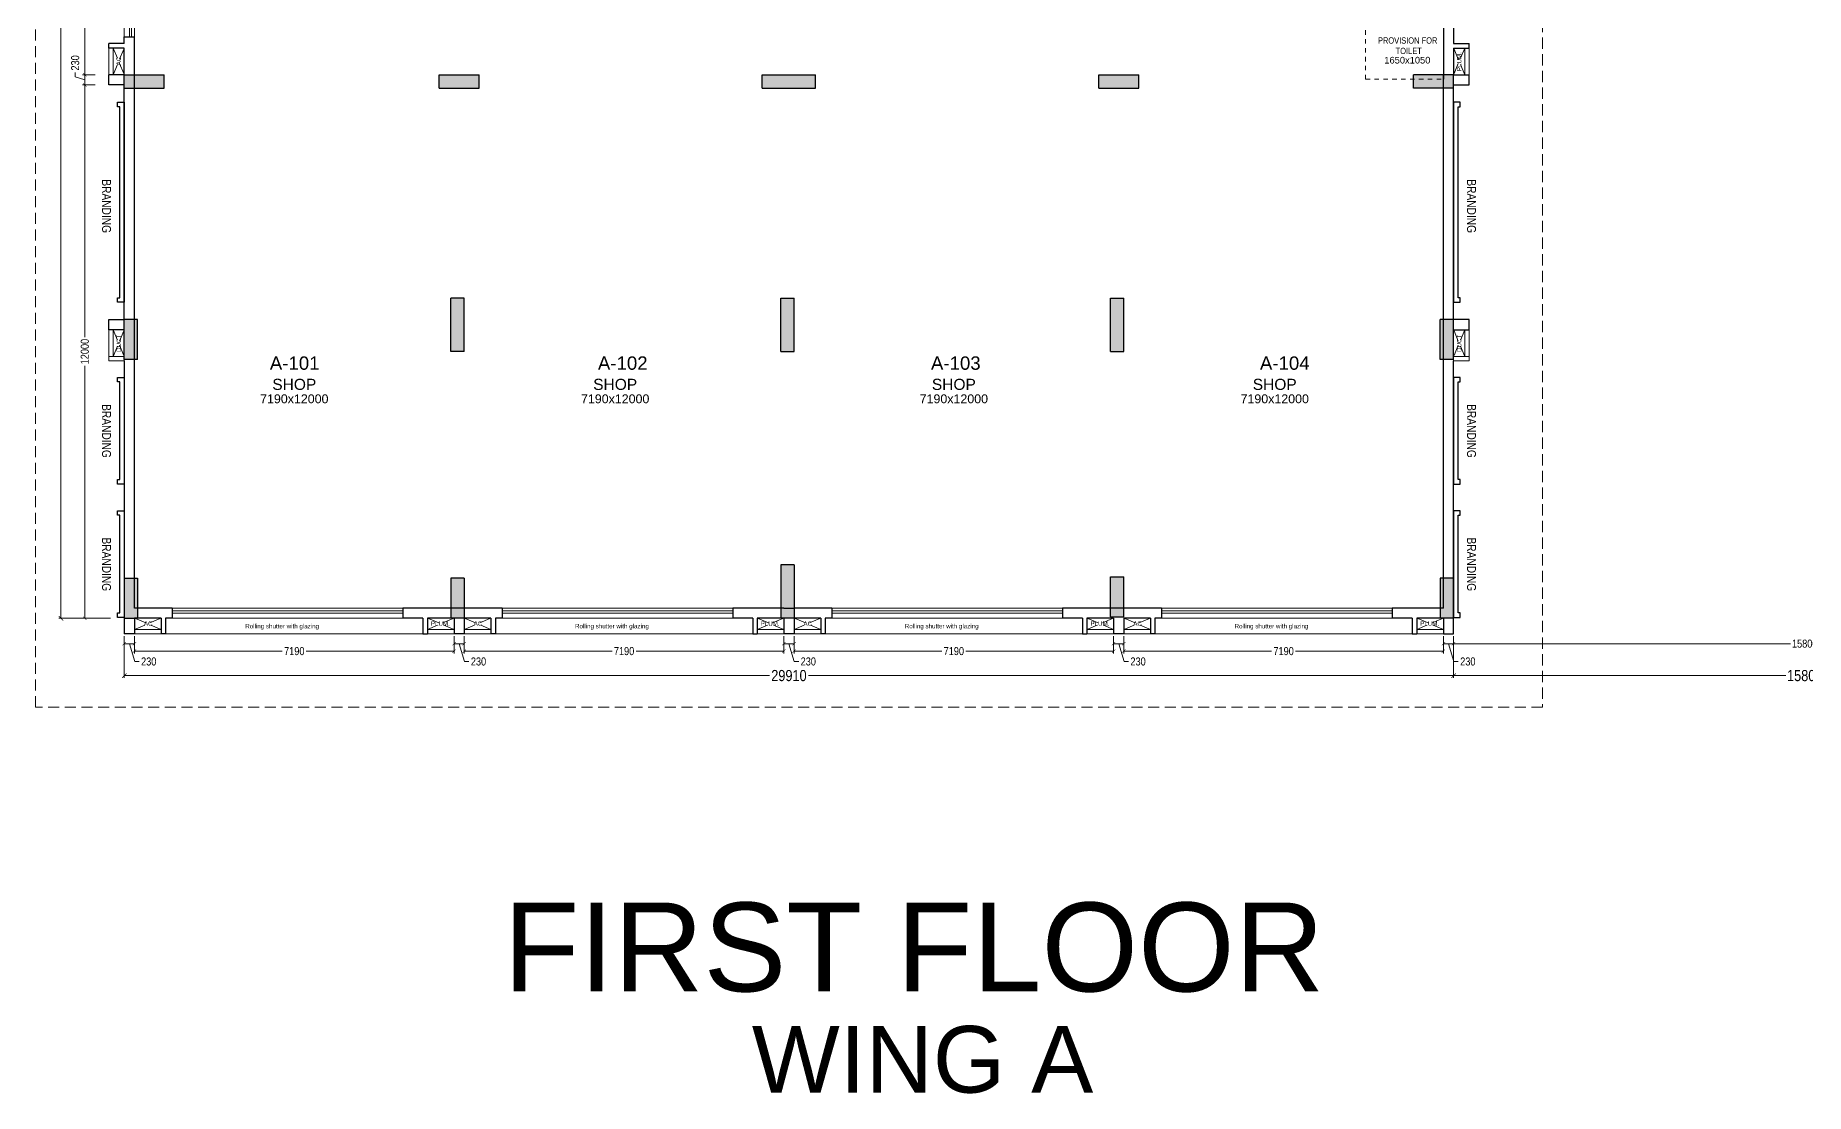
# Model space of a CAD drawing. Header units: metres. Extents: x 9819 to 10514, y 4405 to 4599.
# Drawn here: x 10070.45 to 10110.28, y 4507.94 to 4531.75 of the extents above; entities that cross this region are included whole.
import ezdxf
from ezdxf.enums import TextEntityAlignment as Align

# ---------------------------------------------------------------- set-up
doc = ezdxf.new("R2010")
doc.units = ezdxf.units.M
doc.header["$MEASUREMENT"] = 0
doc.header["$PDMODE"] = 35
doc.header["$PDSIZE"] = 0.3
doc.linetypes.add('DASHED2', pattern=[0.375, 0.25, -0.125])
doc.linetypes.add('HIDDEN', pattern=[0.375, 0.25, -0.125])
for name, color, linetype in [('A_COL. NO', 4, 'Continuous'), ('A_SIGNAGE', 171, 'Continuous'), ('STRU. COL.', 1, 'Continuous')]:
    doc.layers.add(name, color=color, linetype=linetype)
for name, color, linetype, lineweight in [('A_COMMENTS', 3, 'Continuous', 0), ('A_DOOR-WIN', 23, 'Continuous', 9), ('A_DOTTED', 8, 'HIDDEN', 0), ('A_EXT DIM', 7, 'Continuous', 5), ('A_LEDGE', 252, 'Continuous', 15), ('A_MISC', 8, 'Continuous', 20), ('A_SHOP NO.', 113, 'Continuous', 5), ('A_SILL 0.09', 9, 'Continuous', 9), ('A_STAIRS', 21, 'Continuous', 9), ('A_TEXT', 7, 'Continuous', 5), ('A_WALL', 7, 'Continuous', 30), ('A_Wall Hatch', 8, 'Continuous', 5), ('Doorline', 251, 'DASHED2', 13)]:
    doc.layers.add(name, color=color, linetype=linetype, lineweight=lineweight)
doc.layers.get('A_COL. NO').off()
doc.styles.add('A', font='ARIALN.TTF')
doc.styles.get("Standard").update_dxf_attribs({"font": 'arial.ttf'})
doc.dimstyles.new('DIM IN MM', dxfattribs={"dimtxt": 0.18, "dimasz": 0.075, "dimexe": 0.05, "dimexo": 0.05, "dimgap": 0.05, "dimtad": 0, "dimdec": 0, "dimlfac": 1000, "dimzin": 3, "dimdsep": 46, "dimtxsty": 'A', "dimblk1": 'ARCHTICK', "dimblk2": 'ARCHTICK', "dimsah": 1, "dimcen": 0, "dimclrd": 256, "dimclre": 256, "dimclrt": 256, "dimadec": 0, "dimazin": 0, "dimtfac": 1, "dimtdec": 0, "dimtofl": 0, "dimtmove": 1, "dimatfit": 3, "dimfxl": 1, "dimtolj": 1, "dimtzin": 0, "dimlwd": -1, "dimlwe": -1, "dimarcsym": 0})
doc.dimstyles.new('DIM IN MM LARGE', dxfattribs={"dimtxt": 0.25, "dimasz": 0.1, "dimexe": 0.05, "dimexo": 0.05, "dimgap": 0.05, "dimtad": 0, "dimdec": 0, "dimlfac": 1000, "dimzin": 3, "dimdsep": 46, "dimtxsty": 'A', "dimblk1": 'ARCHTICK', "dimblk2": 'ARCHTICK', "dimsah": 1, "dimcen": 0, "dimclrd": 256, "dimclre": 256, "dimclrt": 256, "dimadec": 0, "dimazin": 0, "dimtfac": 1, "dimtdec": 0, "dimtofl": 0, "dimtmove": 2, "dimatfit": 3, "dimfxl": 1, "dimtolj": 1, "dimtzin": 0, "dimlwd": -1, "dimlwe": -1, "dimarcsym": 0})

# ---------------------------------------------------------------- blocks, each defined once
blk = doc.blocks.new('D 750')
at = {"layer": 'A_DOOR-WIN'}
for points in [[(-0.372, 0.665), (-0.035, 0.075), (-0.063, 0.059), (-0.4, 0.649)], [(-0.75, 0.075), (-0.75, 0), (-0.7, 0), (-0.7, 0.043), (-0.715, 0.043), (-0.715, 0.075)], [(0, 0.075), (0, 0), (-0.05, 0), (-0.05, 0.043), (-0.035, 0.043), (-0.035, 0.075)]]:
    blk.add_lwpolyline(points, close=True, dxfattribs=at)
at = {"layer": 'Doorline', "ltscale": 0.5}
blk.add_arc((-0.035, 0.075), 0.68, 90, 180, dxfattribs=at)
blk = doc.blocks.new('Typical shops 1st')
at = {"layer": 'A_DOOR-WIN'}
for p, q in [((30.095, -1.08), (30.095, -5.08)), ((30.145, -1.08), (30.145, -5.08)), ((0.465, -5.38), (0.465, -1.38)), ((0.515, -5.38), (0.515, -1.38))]:
    blk.add_line(p, q, dxfattribs=at)
at = {"layer": 'A_DOTTED'}
for p, q in [((0.1, -0.83), (0.35, -0.23)), ((0.1, -0.23), (0.35, -0.83)), ((30.51, -0.23), (30.26, -0.83)), ((30.51, -0.83), (30.26, -0.23)), ((0.1, -6.23), (0.35, -5.63)), ((0.1, -5.63), (0.35, -6.23)), ((30.51, -5.63), (30.26, -6.23)), ((30.51, -6.23), (30.26, -5.63))]:
    blk.add_line(p, q, dxfattribs=at)
at = {"layer": 'A_LEDGE'}
for p, q in [((0, -0.83), (0, -0.23)), ((0.1, -0.83), (0.1, -0.23)), ((30.51, -0.83), (30.51, -0.23)), ((30.61, -0.83), (30.61, -0.23)), ((0, -5.63), (0, -6.23)), ((0.1, -5.63), (0.1, -6.23)), ((30.51, -5.63), (30.51, -6.23)), ((30.61, -5.63), (30.61, -6.23))]:
    blk.add_line(p, q, dxfattribs=at)
at = {"layer": 'A_MISC', "linetype": 'DASHED2', "ltscale": 0.23}
for p, q in [((2.33, -0.13), (0.58, -0.13)), ((2.33, -0.13), (2.33, -1.38)), ((1.48, -1.38), (0.58, -1.38)), ((28.28, -6.33), (28.28, -5.08)), ((29.13, -5.08), (30.03, -5.08)), ((28.28, -6.33), (30.03, -6.33))]:
    blk.add_line(p, q, dxfattribs=at)
at = {"layer": 'A_MISC'}
for p, q in [((1.48, -1.28), (1.48, -1.38)), ((2.33, -1.38), (2.23, -1.38)), ((28.28, -5.08), (28.38, -5.08))]:
    blk.add_line(p, q, dxfattribs=at)
at = {"layer": 'A_SILL 0.09'}
for p, q in [((30.03, -5.08), (30.03, -1.08)), ((30.26, -1.08), (30.26, -5.08)), ((0.35, -5.38), (0.35, -1.38)), ((0.58, -1.38), (0.58, -5.38))]:
    blk.add_line(p, q, dxfattribs=at)
at = {"layer": 'A_WALL'}
for p, q in [((0, -0.23), (0, 0)), ((30.61, 0), (30.61, -0.23)), ((0.35, -0.23), (0, -0.23)), ((0.35, -0.83), (0.35, -0.23)), ((0.58, -1.38), (0.58, -0.13)), ((30.03, -0.23), (30.03, -1.08)), ((30.26, -0.23), (30.61, -0.23)), ((30.26, -0.23), (30.26, -0.83)), ((0.35, -0.83), (0, -0.83)), ((0, -0.83), (0, -0.93)), ((0.35, -0.93), (0, -0.93)), ((0.35, -1.38), (0.35, -0.93)), ((30.26, -1.08), (30.03, -1.08)), ((30.26, -0.83), (30.61, -0.83)), ((30.26, -0.93), (30.61, -0.93)), ((30.26, -0.93), (30.26, -1.08)), ((30.61, -0.83), (30.61, -0.93)), ((0.58, -1.38), (0.35, -1.38)), ((30.03, -5.08), (30.03, -6.33)), ((30.03, -5.08), (30.26, -5.08)), ((30.26, -5.08), (30.26, -5.53)), ((0.35, -5.53), (0, -5.53)), ((0, -5.63), (0, -5.53)), ((0.35, -5.53), (0.35, -5.38)), ((0.35, -5.38), (0.58, -5.38)), ((0.58, -6.23), (0.58, -5.38)), ((30.26, -5.53), (30.61, -5.53)), ((30.61, -5.63), (30.61, -5.53)), ((0.35, -5.63), (0, -5.63)), ((0.35, -6.23), (0.35, -5.63)), ((30.26, -5.63), (30.26, -6.23)), ((30.26, -5.63), (30.61, -5.63)), ((0.35, -6.23), (0, -6.23)), ((30.26, -6.23), (30.61, -6.23))]:
    blk.add_line(p, q, dxfattribs=at)
at = {"layer": 'A_MISC', "xscale": -1, "rotation": 180}
blk.add_blockref('D 750', (2.23, -1.293), dxfattribs=at)
at = {"layer": 'A_MISC', "xscale": -1}
blk.add_blockref('D 750', (28.38, -5.167), dxfattribs=at)
at = {"char_height": 0.1411, "width": 1.97366, "attachment_point": 1, "style": 'A'}
for insert in [(0.356, -0.466), (28.239, -5.39)]:
    blk.add_mtext('\\pxqc;PROVISION FOR\\P TOILET ', dxfattribs=dict(at, insert=insert))
at = {"layer": 'A_TEXT'}
for s, p in [('PLUM.', (0.274, -0.523)), ('AC', (30.436, -0.531)), ('Rolling shutter with glazing', (30.399, -3.053)), ('Rolling shutter with glazing', (0.282, -3.321)), ('AC', (0.274, -5.923)), ('PLUM.', (30.434, -5.936))]:
    blk.add_text(s, height=0.1, rotation=90, dxfattribs=at).set_placement(p, align=Align.CENTER)
for s, height, p in [('1650x1050', 0.15, (1.337, -1.055)), ('SHOP', 0.25, (8.463, -3.107)), ('SHOP', 0.25, (23.185, -3.106)), ('14840x6000', 0.2, (8.463, -3.407)), ('14840x6000', 0.2, (23.168, -3.406)), ('1650x1050', 0.15, (29.219, -5.979))]:
    blk.add_text(s, height=height, dxfattribs=at).set_placement(p, align=Align.CENTER)
blk = doc.blocks.new('_ARCHTICK')
at = {"color": 0, "linetype": 'ByBlock', "const_width": 0.15}
blk.add_lwpolyline([(-0.5, -0.5), (0.5, 0.5)], dxfattribs=at)
blk = doc.blocks.new('*D607')
at = {"layer": 'A_EXT DIM', "transparency": 16777216}
for p, q in [((10071.797, 4536.864), (10071.516, 4536.864)), ((10071.566, 4536.864), (10071.566, 4534.135)), ((10071.566, 4530.864), (10071.566, 4533.594)), ((10071.797, 4530.864), (10071.516, 4530.864))]:
    blk.add_line(p, q, dxfattribs=at)
at = {"layer": 'Defpoints', "color": 0, "transparency": 16777216}
for p in [(10071.847, 4536.864), (10071.566, 4530.864), (10071.847, 4530.864)]:
    blk.add_point(p, dxfattribs=at)
at = {"layer": 'A_EXT DIM', "transparency": 16777216, "xscale": 0.075, "yscale": 0.075, "zscale": 0.075}
for p, rotation in [((10071.566, 4536.864), 90), ((10071.566, 4530.864), 270)]:
    blk.add_blockref('_ARCHTICK', p, dxfattribs=dict(at, rotation=rotation))
at = {"layer": 'A_EXT DIM', "transparency": 16777216, "insert": (10071.566, 4533.864), "char_height": 0.18, "attachment_point": 5, "rotation": 90, "style": 'A'}
blk.add_mtext('\\A1;6000', dxfattribs=at)
blk = doc.blocks.new('*D608')
at = {"layer": 'A_EXT DIM', "transparency": 16777216}
for p, q in [((10071.35, 4530.815), (10071.35, 4530.915)), ((10071.566, 4530.749), (10071.35, 4530.815)), ((10071.797, 4530.864), (10071.516, 4530.864)), ((10071.797, 4530.634), (10071.516, 4530.634)), ((10071.566, 4530.864), (10071.566, 4530.634))]:
    blk.add_line(p, q, dxfattribs=at)
at = {"layer": 'Defpoints', "color": 0, "transparency": 16777216}
for p in [(10071.566, 4530.634), (10071.847, 4530.864), (10071.847, 4530.634)]:
    blk.add_point(p, dxfattribs=at)
at = {"layer": 'A_EXT DIM', "transparency": 16777216, "xscale": 0.075, "yscale": 0.075, "zscale": 0.075}
for p, rotation in [((10071.566, 4530.864), 90), ((10071.566, 4530.634), 270)]:
    blk.add_blockref('_ARCHTICK', p, dxfattribs=dict(at, rotation=rotation))
at = {"layer": 'A_EXT DIM', "transparency": 16777216, "insert": (10071.35, 4531.129), "char_height": 0.18, "attachment_point": 5, "rotation": 90, "style": 'A'}
blk.add_mtext('\\A1;230', dxfattribs=at)
blk = doc.blocks.new('*D609')
at = {"layer": 'A_EXT DIM', "transparency": 16777216}
for p, q in [((10071.797, 4530.634), (10071.516, 4530.634)), ((10071.566, 4530.634), (10071.566, 4524.955)), ((10071.566, 4518.634), (10071.566, 4524.314)), ((10072.147, 4518.634), (10071.516, 4518.634))]:
    blk.add_line(p, q, dxfattribs=at)
at = {"layer": 'Defpoints', "color": 0, "transparency": 16777216}
for p in [(10071.847, 4530.634), (10071.566, 4518.634), (10072.197, 4518.634)]:
    blk.add_point(p, dxfattribs=at)
at = {"layer": 'A_EXT DIM', "transparency": 16777216, "xscale": 0.075, "yscale": 0.075, "zscale": 0.075}
for p, rotation in [((10071.566, 4530.634), 90), ((10071.566, 4518.634), 270)]:
    blk.add_blockref('_ARCHTICK', p, dxfattribs=dict(at, rotation=rotation))
at = {"layer": 'A_EXT DIM', "transparency": 16777216, "insert": (10071.566, 4524.634), "char_height": 0.18, "attachment_point": 5, "rotation": 90, "style": 'A'}
blk.add_mtext('\\A1;12000', dxfattribs=at)
blk = doc.blocks.new('*D610')
at = {"layer": 'A_EXT DIM', "transparency": 16777216}
for p, q in [((10072.454, 4518.234), (10072.454, 4518.012)), ((10072.684, 4518.234), (10072.684, 4518.012)), ((10072.454, 4518.062), (10072.684, 4518.062)), ((10072.569, 4518.062), (10072.69, 4517.661)), ((10072.69, 4517.661), (10072.79, 4517.661))]:
    blk.add_line(p, q, dxfattribs=at)
at = {"layer": 'Defpoints', "color": 0, "transparency": 16777216}
for p in [(10072.454, 4518.284), (10072.684, 4518.284), (10072.684, 4518.062)]:
    blk.add_point(p, dxfattribs=at)
at = {"layer": 'A_EXT DIM', "transparency": 16777216, "xscale": 0.075, "yscale": 0.075, "zscale": 0.075, "rotation": 180}
blk.add_blockref('_ARCHTICK', (10072.454, 4518.062), dxfattribs=at)
at = {"layer": 'A_EXT DIM', "transparency": 16777216, "xscale": 0.075, "yscale": 0.075, "zscale": 0.075}
blk.add_blockref('_ARCHTICK', (10072.684, 4518.062), dxfattribs=at)
at = {"layer": 'A_EXT DIM', "transparency": 16777216, "insert": (10073.004, 4517.661), "char_height": 0.18, "attachment_point": 5, "style": 'A'}
blk.add_mtext('\\A1;230', dxfattribs=at)
blk = doc.blocks.new('*D611')
at = {"layer": 'A_EXT DIM', "transparency": 16777216}
for p, q in [((10072.684, 4518.067), (10072.684, 4517.844)), ((10072.684, 4517.894), (10076.01, 4517.894)), ((10079.874, 4517.894), (10076.549, 4517.894)), ((10079.874, 4518.067), (10079.874, 4517.844))]:
    blk.add_line(p, q, dxfattribs=at)
at = {"layer": 'Defpoints', "color": 0, "lineweight": 0, "transparency": 16777216}
for p in [(10072.684, 4518.117), (10079.874, 4518.117), (10079.874, 4517.894)]:
    blk.add_point(p, dxfattribs=at)
at = {"layer": 'A_EXT DIM', "transparency": 16777216, "xscale": 0.075, "yscale": 0.075, "zscale": 0.075, "rotation": 180}
blk.add_blockref('_ARCHTICK', (10072.684, 4517.894), dxfattribs=at)
at = {"layer": 'A_EXT DIM', "transparency": 16777216, "xscale": 0.075, "yscale": 0.075, "zscale": 0.075}
blk.add_blockref('_ARCHTICK', (10079.874, 4517.894), dxfattribs=at)
at = {"layer": 'A_EXT DIM', "transparency": 16777216, "insert": (10076.279, 4517.894), "char_height": 0.18, "attachment_point": 5, "style": 'A'}
blk.add_mtext('\\A1;7190', dxfattribs=at)
blk = doc.blocks.new('*D612')
at = {"layer": 'A_EXT DIM', "transparency": 16777216}
for p, q in [((10079.874, 4518.234), (10079.874, 4518.012)), ((10080.104, 4518.234), (10080.104, 4518.012)), ((10079.874, 4518.062), (10080.104, 4518.062)), ((10079.989, 4518.062), (10080.11, 4517.661)), ((10080.11, 4517.661), (10080.21, 4517.661))]:
    blk.add_line(p, q, dxfattribs=at)
at = {"layer": 'Defpoints', "color": 0, "transparency": 16777216}
for p in [(10079.874, 4518.284), (10080.104, 4518.284), (10080.104, 4518.062)]:
    blk.add_point(p, dxfattribs=at)
at = {"layer": 'A_EXT DIM', "transparency": 16777216, "xscale": 0.075, "yscale": 0.075, "zscale": 0.075, "rotation": 180}
blk.add_blockref('_ARCHTICK', (10079.874, 4518.062), dxfattribs=at)
at = {"layer": 'A_EXT DIM', "transparency": 16777216, "xscale": 0.075, "yscale": 0.075, "zscale": 0.075}
blk.add_blockref('_ARCHTICK', (10080.104, 4518.062), dxfattribs=at)
at = {"layer": 'A_EXT DIM', "transparency": 16777216, "insert": (10080.424, 4517.661), "char_height": 0.18, "attachment_point": 5, "style": 'A'}
blk.add_mtext('\\A1;230', dxfattribs=at)
blk = doc.blocks.new('*D613')
at = {"layer": 'A_EXT DIM', "transparency": 16777216}
for p, q in [((10080.104, 4518.067), (10080.104, 4517.844)), ((10080.104, 4517.894), (10083.43, 4517.894)), ((10087.294, 4517.894), (10083.969, 4517.894)), ((10087.294, 4518.067), (10087.294, 4517.844))]:
    blk.add_line(p, q, dxfattribs=at)
at = {"layer": 'Defpoints', "color": 0, "lineweight": 0, "transparency": 16777216}
for p in [(10080.104, 4518.117), (10087.294, 4518.117), (10087.294, 4517.894)]:
    blk.add_point(p, dxfattribs=at)
at = {"layer": 'A_EXT DIM', "transparency": 16777216, "xscale": 0.075, "yscale": 0.075, "zscale": 0.075, "rotation": 180}
blk.add_blockref('_ARCHTICK', (10080.104, 4517.894), dxfattribs=at)
at = {"layer": 'A_EXT DIM', "transparency": 16777216, "xscale": 0.075, "yscale": 0.075, "zscale": 0.075}
blk.add_blockref('_ARCHTICK', (10087.294, 4517.894), dxfattribs=at)
at = {"layer": 'A_EXT DIM', "transparency": 16777216, "insert": (10083.699, 4517.894), "char_height": 0.18, "attachment_point": 5, "style": 'A'}
blk.add_mtext('\\A1;7190', dxfattribs=at)
blk = doc.blocks.new('*D614')
at = {"layer": 'A_EXT DIM', "transparency": 16777216}
for p, q in [((10087.294, 4518.234), (10087.294, 4518.012)), ((10087.524, 4518.234), (10087.524, 4518.012)), ((10087.294, 4518.062), (10087.524, 4518.062)), ((10087.409, 4518.062), (10087.53, 4517.661)), ((10087.53, 4517.661), (10087.63, 4517.661))]:
    blk.add_line(p, q, dxfattribs=at)
at = {"layer": 'Defpoints', "color": 0, "transparency": 16777216}
for p in [(10087.294, 4518.284), (10087.524, 4518.284), (10087.524, 4518.062)]:
    blk.add_point(p, dxfattribs=at)
at = {"layer": 'A_EXT DIM', "transparency": 16777216, "xscale": 0.075, "yscale": 0.075, "zscale": 0.075, "rotation": 180}
blk.add_blockref('_ARCHTICK', (10087.294, 4518.062), dxfattribs=at)
at = {"layer": 'A_EXT DIM', "transparency": 16777216, "xscale": 0.075, "yscale": 0.075, "zscale": 0.075}
blk.add_blockref('_ARCHTICK', (10087.524, 4518.062), dxfattribs=at)
at = {"layer": 'A_EXT DIM', "transparency": 16777216, "insert": (10087.844, 4517.661), "char_height": 0.18, "attachment_point": 5, "style": 'A'}
blk.add_mtext('\\A1;230', dxfattribs=at)
blk = doc.blocks.new('*D615')
at = {"layer": 'A_EXT DIM', "transparency": 16777216}
for p, q in [((10087.524, 4518.067), (10087.524, 4517.844)), ((10087.524, 4517.894), (10090.85, 4517.894)), ((10094.714, 4517.894), (10091.389, 4517.894)), ((10094.714, 4518.067), (10094.714, 4517.844))]:
    blk.add_line(p, q, dxfattribs=at)
at = {"layer": 'Defpoints', "color": 0, "lineweight": 0, "transparency": 16777216}
for p in [(10087.524, 4518.117), (10094.714, 4518.117), (10094.714, 4517.894)]:
    blk.add_point(p, dxfattribs=at)
at = {"layer": 'A_EXT DIM', "transparency": 16777216, "xscale": 0.075, "yscale": 0.075, "zscale": 0.075, "rotation": 180}
blk.add_blockref('_ARCHTICK', (10087.524, 4517.894), dxfattribs=at)
at = {"layer": 'A_EXT DIM', "transparency": 16777216, "xscale": 0.075, "yscale": 0.075, "zscale": 0.075}
blk.add_blockref('_ARCHTICK', (10094.714, 4517.894), dxfattribs=at)
at = {"layer": 'A_EXT DIM', "transparency": 16777216, "insert": (10091.119, 4517.894), "char_height": 0.18, "attachment_point": 5, "style": 'A'}
blk.add_mtext('\\A1;7190', dxfattribs=at)
blk = doc.blocks.new('*D616')
at = {"layer": 'A_EXT DIM', "transparency": 16777216}
for p, q in [((10094.714, 4518.234), (10094.714, 4518.012)), ((10094.944, 4518.234), (10094.944, 4518.012)), ((10094.714, 4518.062), (10094.944, 4518.062)), ((10094.829, 4518.062), (10094.95, 4517.661)), ((10094.95, 4517.661), (10095.05, 4517.661))]:
    blk.add_line(p, q, dxfattribs=at)
at = {"layer": 'Defpoints', "color": 0, "transparency": 16777216}
for p in [(10094.714, 4518.284), (10094.944, 4518.284), (10094.944, 4518.062)]:
    blk.add_point(p, dxfattribs=at)
at = {"layer": 'A_EXT DIM', "transparency": 16777216, "xscale": 0.075, "yscale": 0.075, "zscale": 0.075, "rotation": 180}
blk.add_blockref('_ARCHTICK', (10094.714, 4518.062), dxfattribs=at)
at = {"layer": 'A_EXT DIM', "transparency": 16777216, "xscale": 0.075, "yscale": 0.075, "zscale": 0.075}
blk.add_blockref('_ARCHTICK', (10094.944, 4518.062), dxfattribs=at)
at = {"layer": 'A_EXT DIM', "transparency": 16777216, "insert": (10095.264, 4517.661), "char_height": 0.18, "attachment_point": 5, "style": 'A'}
blk.add_mtext('\\A1;230', dxfattribs=at)
blk = doc.blocks.new('*D617')
at = {"layer": 'A_EXT DIM', "transparency": 16777216}
for p, q in [((10094.944, 4518.067), (10094.944, 4517.844)), ((10094.944, 4517.894), (10098.27, 4517.894)), ((10102.134, 4517.894), (10098.809, 4517.894)), ((10102.134, 4518.067), (10102.134, 4517.844))]:
    blk.add_line(p, q, dxfattribs=at)
at = {"layer": 'Defpoints', "color": 0, "lineweight": 0, "transparency": 16777216}
for p in [(10094.944, 4518.117), (10102.134, 4518.117), (10102.134, 4517.894)]:
    blk.add_point(p, dxfattribs=at)
at = {"layer": 'A_EXT DIM', "transparency": 16777216, "xscale": 0.075, "yscale": 0.075, "zscale": 0.075, "rotation": 180}
blk.add_blockref('_ARCHTICK', (10094.944, 4517.894), dxfattribs=at)
at = {"layer": 'A_EXT DIM', "transparency": 16777216, "xscale": 0.075, "yscale": 0.075, "zscale": 0.075}
blk.add_blockref('_ARCHTICK', (10102.134, 4517.894), dxfattribs=at)
at = {"layer": 'A_EXT DIM', "transparency": 16777216, "insert": (10098.539, 4517.894), "char_height": 0.18, "attachment_point": 5, "style": 'A'}
blk.add_mtext('\\A1;7190', dxfattribs=at)
blk = doc.blocks.new('*D618')
at = {"layer": 'A_EXT DIM', "transparency": 16777216}
for p, q in [((10102.134, 4518.234), (10102.134, 4518.012)), ((10102.364, 4518.234), (10102.364, 4518.012)), ((10102.134, 4518.062), (10102.364, 4518.062)), ((10102.249, 4518.062), (10102.37, 4517.661)), ((10102.37, 4517.661), (10102.47, 4517.661))]:
    blk.add_line(p, q, dxfattribs=at)
at = {"layer": 'Defpoints', "color": 0, "transparency": 16777216}
for p in [(10102.134, 4518.284), (10102.364, 4518.284), (10102.364, 4518.062)]:
    blk.add_point(p, dxfattribs=at)
at = {"layer": 'A_EXT DIM', "transparency": 16777216, "xscale": 0.075, "yscale": 0.075, "zscale": 0.075, "rotation": 180}
blk.add_blockref('_ARCHTICK', (10102.134, 4518.062), dxfattribs=at)
at = {"layer": 'A_EXT DIM', "transparency": 16777216, "xscale": 0.075, "yscale": 0.075, "zscale": 0.075}
blk.add_blockref('_ARCHTICK', (10102.364, 4518.062), dxfattribs=at)
at = {"layer": 'A_EXT DIM', "transparency": 16777216, "insert": (10102.684, 4517.661), "char_height": 0.18, "attachment_point": 5, "style": 'A'}
blk.add_mtext('\\A1;230', dxfattribs=at)
blk = doc.blocks.new('*D619')
at = {"layer": 'A_EXT DIM', "transparency": 16777216}
for p, q in [((10102.364, 4518.234), (10102.364, 4518.012)), ((10118.164, 4518.234), (10118.164, 4518.012)), ((10102.364, 4518.062), (10109.944, 4518.062)), ((10118.164, 4518.062), (10110.585, 4518.062))]:
    blk.add_line(p, q, dxfattribs=at)
at = {"layer": 'Defpoints', "color": 0, "transparency": 16777216}
for p in [(10102.364, 4518.284), (10118.164, 4518.284), (10118.164, 4518.062)]:
    blk.add_point(p, dxfattribs=at)
at = {"layer": 'A_EXT DIM', "transparency": 16777216, "xscale": 0.075, "yscale": 0.075, "zscale": 0.075, "rotation": 180}
blk.add_blockref('_ARCHTICK', (10102.364, 4518.062), dxfattribs=at)
at = {"layer": 'A_EXT DIM', "transparency": 16777216, "xscale": 0.075, "yscale": 0.075, "zscale": 0.075}
blk.add_blockref('_ARCHTICK', (10118.164, 4518.062), dxfattribs=at)
at = {"layer": 'A_EXT DIM', "transparency": 16777216, "insert": (10110.264, 4518.062), "char_height": 0.18, "attachment_point": 5, "style": 'A'}
blk.add_mtext('\\A1;15800', dxfattribs=at)
blk = doc.blocks.new('*D660')
at = {"layer": 'A_EXT DIM', "transparency": 16777216}
for p, q in [((10071.516, 4586.714), (10070.98, 4586.714)), ((10071.03, 4586.714), (10071.03, 4553.11)), ((10071.03, 4518.634), (10071.03, 4552.238)), ((10071.516, 4518.634), (10070.98, 4518.634))]:
    blk.add_line(p, q, dxfattribs=at)
at = {"layer": 'Defpoints', "color": 0, "transparency": 16777216}
for p in [(10071.566, 4586.714), (10071.03, 4518.634), (10071.566, 4518.634)]:
    blk.add_point(p, dxfattribs=at)
at = {"layer": 'A_EXT DIM', "transparency": 16777216, "xscale": 0.1, "yscale": 0.1, "zscale": 0.1}
for p, rotation in [((10071.03, 4586.714), 90), ((10071.03, 4518.634), 270)]:
    blk.add_blockref('_ARCHTICK', p, dxfattribs=dict(at, rotation=rotation))
at = {"layer": 'A_EXT DIM', "transparency": 16777216, "insert": (10071.03, 4552.674), "char_height": 0.25, "attachment_point": 5, "rotation": 90, "style": 'A'}
blk.add_mtext('\\A1;68080', dxfattribs=at)
blk = doc.blocks.new('*D661')
at = {"layer": 'A_EXT DIM', "transparency": 16777216}
for p, q in [((10072.454, 4518.012), (10072.454, 4517.293)), ((10102.364, 4518.012), (10102.364, 4517.293)), ((10072.454, 4517.343), (10086.972, 4517.343)), ((10102.364, 4517.343), (10087.846, 4517.343))]:
    blk.add_line(p, q, dxfattribs=at)
at = {"layer": 'Defpoints', "color": 0, "transparency": 16777216}
for p in [(10072.454, 4518.062), (10102.364, 4518.062), (10102.364, 4517.343)]:
    blk.add_point(p, dxfattribs=at)
at = {"layer": 'A_EXT DIM', "transparency": 16777216, "xscale": 0.1, "yscale": 0.1, "zscale": 0.1, "rotation": 180}
blk.add_blockref('_ARCHTICK', (10072.454, 4517.343), dxfattribs=at)
at = {"layer": 'A_EXT DIM', "transparency": 16777216, "xscale": 0.1, "yscale": 0.1, "zscale": 0.1}
blk.add_blockref('_ARCHTICK', (10102.364, 4517.343), dxfattribs=at)
at = {"layer": 'A_EXT DIM', "transparency": 16777216, "insert": (10087.409, 4517.343), "char_height": 0.25, "attachment_point": 5, "style": 'A'}
blk.add_mtext('\\A1;29910', dxfattribs=at)
blk = doc.blocks.new('*D662')
at = {"layer": 'A_EXT DIM', "transparency": 16777216}
for p, q in [((10102.364, 4518.012), (10102.364, 4517.293)), ((10118.164, 4518.012), (10118.164, 4517.293)), ((10102.364, 4517.343), (10109.839, 4517.343)), ((10118.164, 4517.343), (10110.69, 4517.343))]:
    blk.add_line(p, q, dxfattribs=at)
at = {"layer": 'Defpoints', "color": 0, "transparency": 16777216}
for p in [(10102.364, 4518.062), (10118.164, 4518.062), (10118.164, 4517.343)]:
    blk.add_point(p, dxfattribs=at)
at = {"layer": 'A_EXT DIM', "transparency": 16777216, "xscale": 0.1, "yscale": 0.1, "zscale": 0.1, "rotation": 180}
blk.add_blockref('_ARCHTICK', (10102.364, 4517.343), dxfattribs=at)
at = {"layer": 'A_EXT DIM', "transparency": 16777216, "xscale": 0.1, "yscale": 0.1, "zscale": 0.1}
blk.add_blockref('_ARCHTICK', (10118.164, 4517.343), dxfattribs=at)
at = {"layer": 'A_EXT DIM', "transparency": 16777216, "insert": (10110.264, 4517.343), "char_height": 0.25, "attachment_point": 5, "style": 'A'}
blk.add_mtext('\\A1;15800', dxfattribs=at)
blk = doc.blocks.new('col')
at = {"linetype": 'Continuous'}
blk.add_hatch(color=256, dxfattribs=at).paths.add_polyline_path([(0, 0), (1, 0), (1, 1), (0, 1), (0, 0)])
at = {"linetype": 'Continuous', "lineweight": 25}
for p, q in [((0, 1), (1, 1)), ((0, 1), (0, 0)), ((1, 1), (1, 0)), ((0, 0), (1, 0))]:
    blk.add_line(p, q, dxfattribs=at)
blk = doc.blocks.new('WING-A REVISEC COL.')
at = {"layer": 'STRU. COL.', "zscale": 0.23}
for p, xscale, yscale, rotation in [((5371.299, -8895.446), -0.9, 0.3, 180), ((5378.384, -8895.446), -0.9, 0.3, 180), ((5385.654, -8895.446), -1.2, 0.3, 180), ((5393.224, -8895.446), -0.9, 0.3, 180), ((5401.209, -8895.446), 0.9, 0.3, 180), ((5378.949, -8900.471), 0.3, 1.2, 180), ((5386.369, -8901.671), 1.200000000000002, 0.3000000000000004, 90), ((5393.789, -8901.671), 1.200000000000002, 0.3000000000000004, 90), ((5371.599, -8900.956), 0.3, 0.9, 180), ((5401.209, -8900.956), 0.3, 0.9, 180), ((5393.789, -8907.642), 0.9000000000000018, 0.3000000000000004, 90)]:
    blk.add_blockref('col', p, dxfattribs=dict(at, xscale=xscale, yscale=yscale, rotation=rotation))
for p, xscale, yscale in [((5386.369, -8907.676), -0.3, 1.2), ((5371.299, -8907.676), 0.3, 0.9), ((5378.949, -8907.676), -0.3, 0.9), ((5401.209, -8907.676), -0.3, 0.9)]:
    blk.add_blockref('col', p, dxfattribs=dict(at, xscale=xscale, yscale=yscale))
blk = doc.blocks.new('Front shops Gr.')
at = {"layer": 'A_DOOR-WIN'}
for p, q in [((6.04, -11.835), (0.85, -11.835)), ((6.04, -11.885), (0.85, -11.885)), ((13.46, -11.835), (8.27, -11.835)), ((13.46, -11.885), (8.27, -11.885))]:
    blk.add_line(p, q, dxfattribs=at)
at = {"layer": 'A_DOTTED'}
for p, q in [((0.6, -12.25), (0, -12)), ((0, -12.25), (0.6, -12)), ((6.59, -12.25), (7.19, -12)), ((7.19, -12.25), (6.59, -12)), ((7.42, -12.25), (8.02, -12)), ((8.02, -12.25), (7.42, -12)), ((14.01, -12.25), (14.61, -12)), ((14.61, -12.25), (14.01, -12))]:
    blk.add_line(p, q, dxfattribs=at)
at = {"layer": 'A_LEDGE'}
for p, q in [((0.6, -12.25), (0, -12.25)), ((6.59, -12.25), (7.19, -12.25)), ((8.02, -12.25), (7.42, -12.25)), ((14.01, -12.25), (14.61, -12.25)), ((0.6, -12.35), (0, -12.35)), ((6.59, -12.35), (7.19, -12.35)), ((8.02, -12.35), (7.42, -12.35)), ((14.01, -12.35), (14.61, -12.35))]:
    blk.add_line(p, q, dxfattribs=at)
at = {"layer": 'A_SILL 0.09'}
for p, q in [((0.85, -11.77), (6.04, -11.77)), ((8.27, -11.77), (13.46, -11.77)), ((6.04, -12), (0.85, -12)), ((13.46, -12), (8.27, -12))]:
    blk.add_line(p, q, dxfattribs=at)
at = {"layer": 'A_STAIRS'}
for p, q in [((0.7, -12.35), (6.49, -12.35)), ((8.12, -12.35), (13.91, -12.35))]:
    blk.add_line(p, q, dxfattribs=at)
at = {"layer": 'A_WALL'}
for p, q in [((0.85, -11.77), (0, -11.77)), ((0.85, -11.77), (0.85, -12)), ((6.04, -11.77), (6.04, -12)), ((7.49, -11.77), (6.04, -11.77)), ((8.27, -11.77), (7.49, -11.77)), ((8.27, -11.77), (8.27, -12)), ((13.46, -11.77), (13.46, -12)), ((14.61, -11.77), (13.46, -11.77)), ((0, -12), (0, -12.35)), ((0.6, -12), (0, -12)), ((0.6, -12), (0.6, -12.35)), ((0.85, -12), (0.7, -12)), ((0.7, -12), (0.7, -12.35)), ((6.49, -12), (6.04, -12)), ((6.49, -12), (6.49, -12.35)), ((7.19, -12), (6.59, -12)), ((6.59, -12), (6.59, -12.35)), ((7.19, -12), (7.19, -12.35)), ((8.02, -12), (7.42, -12)), ((7.42, -12), (7.42, -12.35)), ((8.02, -12), (8.02, -12.35)), ((8.27, -12), (8.12, -12)), ((8.12, -12), (8.12, -12.35)), ((13.91, -12), (13.46, -12)), ((13.91, -12), (13.91, -12.35)), ((14.61, -12), (14.01, -12)), ((14.01, -12), (14.01, -12.35)), ((14.61, -12), (14.61, -12.35)), ((0, -12.35), (-0.23, -12.35)), ((0.7, -12.35), (0.6, -12.35)), ((6.49, -12.35), (6.59, -12.35)), ((7.42, -12.35), (7.19, -12.35)), ((8.12, -12.35), (8.02, -12.35)), ((13.91, -12.35), (14.01, -12.35))]:
    blk.add_line(p, q, dxfattribs=at)
at = {"layer": 'A_TEXT'}
for s, height, p in [('SHOP', 0.25, (3.595, -6.863)), ('SHOP', 0.25, (10.815, -6.863)), ('7190x12000', 0.2, (3.595, -7.163)), ('7190x12000', 0.2, (10.815, -7.163)), ('AC', 0.1, (0.309, -12.169)), ('Rolling shutter with glazing', 0.1, (3.322, -12.227)), ('PLUM.', 0.1, (6.882, -12.169)), ('AC', 0.1, (7.729, -12.169)), ('Rolling shutter with glazing', 0.1, (10.742, -12.227)), ('PLUM.', 0.1, (14.302, -12.169))]:
    blk.add_text(s, height=height, dxfattribs=at).set_placement(p, align=Align.CENTER)

msp = doc.modelspace()

# ---------------------------------------------------------------- linework, layer by layer
for p, q in [((10072.6843, 4518.8644), (10072.6843, 4530.8644)), ((10102.1343, 4518.8644), (10102.1343, 4530.8644)), ((10087.2943, 4518.8644), (10087.5243, 4518.8644))]:
    msp.add_line(p, q)
at = {"layer": 'A_COMMENTS'}
for points in [[(10072.2043, 4525.1244), (10072.4543, 4525.1244), (10072.4543, 4524.5244), (10072.2043, 4524.5244)], [(10102.6143, 4525.1244), (10102.3643, 4525.1244), (10102.3643, 4524.5244), (10102.6143, 4524.5244)]]:
    msp.add_lwpolyline(points, close=True, dxfattribs=at)
at = {"layer": 'A_DOTTED'}
for p, q in [((10072.2043, 4524.5244), (10072.4543, 4525.1244)), ((10072.2043, 4525.1244), (10072.4543, 4524.5244)), ((10102.6143, 4524.5244), (10102.3643, 4525.1244)), ((10102.6143, 4525.1244), (10102.3643, 4524.5244))]:
    msp.add_line(p, q, dxfattribs=at)
msp.add_lwpolyline([(10070.4543, 4588.7144), (10104.3643, 4588.7144), (10104.3643, 4555.5644), (10116.1643, 4555.5644), (10116.1643, 4588.7144), (10150.0743, 4588.7144), (10150.0743, 4555.5644), (10161.8743, 4555.5644), (10161.8743, 4588.7144), (10195.7843, 4588.7144), (10195.7843, 4516.6344), (10161.8743, 4516.6344), (10161.8743, 4549.3244), (10150.0743, 4549.3244), (10150.0743, 4516.6344), (10116.1643, 4516.6344), (10116.1643, 4549.3244), (10104.3643, 4549.3244), (10104.3643, 4516.6344), (10070.4543, 4516.6344)], close=True, dxfattribs=at)
at = {"layer": 'A_LEDGE'}
for p, q in [((10072.1043, 4524.5244), (10072.1043, 4525.1244)), ((10072.2043, 4524.5244), (10072.2043, 4525.1244)), ((10102.6143, 4524.5244), (10102.6143, 4525.1244)), ((10102.7143, 4524.5244), (10102.7143, 4525.1244))]:
    msp.add_line(p, q, dxfattribs=at)
at = {"layer": 'A_SIGNAGE', "color": 6}
for points in [[(10072.4543, 4525.7444), (10072.3043, 4525.7444), (10072.3043, 4525.8444), (10072.3543, 4525.8444), (10072.3543, 4530.1444), (10072.3043, 4530.1444), (10072.3043, 4530.2444), (10072.4543, 4530.2444)], [(10102.3643, 4525.7444), (10102.5143, 4525.7444), (10102.5143, 4525.8444), (10102.4643, 4525.8444), (10102.4643, 4530.1444), (10102.5143, 4530.1444), (10102.5143, 4530.2444), (10102.3643, 4530.2444)], [(10072.4543, 4521.6544), (10072.3043, 4521.6544), (10072.3043, 4521.7544), (10072.3543, 4521.7544), (10072.3543, 4523.9544), (10072.3043, 4523.9544), (10072.3043, 4524.0544), (10072.4543, 4524.0544)], [(10102.3643, 4521.6544), (10102.5143, 4521.6544), (10102.5143, 4521.7544), (10102.4643, 4521.7544), (10102.4643, 4523.9544), (10102.5143, 4523.9544), (10102.5143, 4524.0544), (10102.3643, 4524.0544)], [(10072.4543, 4518.6544), (10072.3043, 4518.6544), (10072.3043, 4518.7544), (10072.3543, 4518.7544), (10072.3543, 4520.9544), (10072.3043, 4520.9544), (10072.3043, 4521.0544), (10072.4543, 4521.0544)], [(10102.3643, 4518.6544), (10102.5143, 4518.6544), (10102.5143, 4518.7544), (10102.4643, 4518.7544), (10102.4643, 4520.9544), (10102.5143, 4520.9544), (10102.5143, 4521.0544), (10102.3643, 4521.0544)]]:
    msp.add_lwpolyline(points, close=True, dxfattribs=at)
at = {"layer": 'A_WALL'}
for points in [[(10072.4543, 4524.5244), (10072.4543, 4525.1244), (10072.1043, 4525.1244), (10072.1043, 4525.3544), (10072.4543, 4525.3544), (10072.4543, 4530.6344), (10072.1043, 4530.6344), (10072.1043, 4530.8644)], [(10102.3643, 4524.5244), (10102.3643, 4525.1244), (10102.7143, 4525.1244), (10102.7143, 4525.3544), (10102.3643, 4525.3544), (10102.3643, 4530.6344), (10102.7143, 4530.6344), (10102.7143, 4530.8644)], [(10072.4543, 4524.4244), (10072.4543, 4518.2844), (10072.4543, 4518.2844)], [(10102.1343, 4518.2844), (10102.3643, 4518.2844), (10102.3643, 4524.4244)]]:
    msp.add_lwpolyline(points, dxfattribs=at)
at = {"layer": 'A_Wall Hatch'}
for points in [[(10072.1043, 4524.5244), (10072.1043, 4524.4244), (10072.4543, 4524.4244), (10072.4543, 4524.5244)], [(10102.3643, 4524.5244), (10102.3643, 4524.4244), (10102.7143, 4524.4244), (10102.7143, 4524.5244)]]:
    msp.add_lwpolyline(points, close=True, dxfattribs=at)

# ---------------------------------------------------------------- block references
at = {"layer": 'A_COL. NO'}
msp.add_blockref('WING-A REVISEC COL.', (4701.1553, 13426.31), dxfattribs=at)
at = {"layer": 'A_WALL'}
for p in [(10072.6843, 4530.6344), (10087.5243, 4530.6344)]:
    msp.add_blockref('Front shops Gr.', p, dxfattribs=at)
at = {"layer": 'A_Wall Hatch'}
msp.add_blockref('Typical shops 1st', (10072.1043, 4537.0944), dxfattribs=at)

# ---------------------------------------------------------------- texts
at = {"layer": 'A_SHOP NO.'}
for s, p in [('A-101', (10076.2879, 4524.2247)), ('A-102', (10083.6698, 4524.2247)), ('A-103', (10091.1634, 4524.2247)), ('A-104', (10098.5651, 4524.2247))]:
    msp.add_text(s, height=0.3, dxfattribs=at).set_placement(p, align=Align.CENTER)
at = {"layer": 'A_SIGNAGE', "color": 6, "char_height": 0.2, "rotation": 270, "style": 'A'}
for insert, attachment_point in [((10072.1543, 4527.301), 3), ((10102.6643, 4527.301), 9), ((10072.1543, 4522.2433), 3), ((10102.6643, 4522.2433), 9), ((10072.1543, 4519.2433), 3), ((10102.6643, 4519.2433), 9)]:
    msp.add_mtext_dynamic_manual_height_columns('BRANDING', width=1.232295, gutter_width=1, heights=[0], dxfattribs=dict(at, insert=insert, attachment_point=attachment_point))
at = {"layer": 'A_TEXT'}
for p in [(10072.3805, 4524.8189), (10102.5381, 4524.8189)]:
    msp.add_text('DUCT', height=0.1, rotation=90, dxfattribs=at).set_placement(p, align=Align.CENTER)
msp.add_text('FIRST FLOOR', height=2, dxfattribs=at).set_placement((10090.2201, 4510.2372), align=Align.CENTER)
at = {"layer": 'A_TEXT', "insert": (10086.1272, 4509.4601), "char_height": 1.5, "attachment_point": 1}
msp.add_mtext_dynamic_manual_height_columns('\\pxqc;WING A', width=8.576109, gutter_width=1, heights=[0], dxfattribs=at)

# ---------------------------------------------------------------- dimensions: what is measured, and where the dimension line sits
at = {"layer": 'A_EXT DIM'}
for base, p1, p2, dimstyle, picture, middle in [((10071.0304, 4518.6344), (10071.5664, 4586.7144), (10071.5664, 4518.6344), 'DIM IN MM LARGE', '*D660', (10071.0304, 4552.6744)), ((10071.5664, 4530.8644), (10071.8467, 4536.8644), (10071.8467, 4530.8644), 'DIM IN MM', '*D607', (10071.5664, 4533.8644)), ((10071.5664, 4530.6344), (10071.8467, 4530.8644), (10071.8467, 4530.6344), 'DIM IN MM', '*D608', (10071.3495, 4530.9645)), ((10071.5664, 4518.6344), (10071.8467, 4530.6344), (10072.1967, 4518.6344), 'DIM IN MM', '*D609', (10071.5664, 4524.6344))]:
    dim = msp.add_linear_dim(base=base, p1=p1, p2=p2, angle=90, dimstyle=dimstyle, override={"dimpost": '\\X'}, dxfattribs=at)
    dim.commit()
    dim.dimension.update_dxf_attribs({"geometry": picture, "text_midpoint": middle})
for base, p1, p2, dimstyle, picture, middle in [((10072.6843, 4518.0616), (10072.4543, 4518.2844), (10072.6843, 4518.2844), 'DIM IN MM', '*D610', (10072.8395, 4517.6609)), ((10080.1043, 4518.0616), (10079.8743, 4518.2844), (10080.1043, 4518.2844), 'DIM IN MM', '*D612', (10080.2595, 4517.6609)), ((10087.5243, 4518.0616), (10087.2943, 4518.2844), (10087.5243, 4518.2844), 'DIM IN MM', '*D614', (10087.6795, 4517.6609)), ((10094.9443, 4518.0616), (10094.7143, 4518.2844), (10094.9443, 4518.2844), 'DIM IN MM', '*D616', (10095.0995, 4517.6609)), ((10102.3643, 4518.0616), (10102.1343, 4518.2844), (10102.3643, 4518.2844), 'DIM IN MM', '*D618', (10102.5195, 4517.6609)), ((10118.1643, 4518.0616), (10102.3643, 4518.2844), (10118.1643, 4518.2844), 'DIM IN MM', '*D619', (10110.2643, 4518.0616)), ((10102.3643, 4517.3426), (10072.4543, 4518.0616), (10102.3643, 4518.0616), 'DIM IN MM LARGE', '*D661', (10087.4093, 4517.3426)), ((10079.8743, 4517.8938), (10072.6843, 4518.1167), (10079.8743, 4518.1167), 'DIM IN MM', '*D611', (10076.2793, 4517.8938)), ((10087.2943, 4517.8938), (10080.1043, 4518.1167), (10087.2943, 4518.1167), 'DIM IN MM', '*D613', (10083.6993, 4517.8938)), ((10094.7143, 4517.8938), (10087.5243, 4518.1167), (10094.7143, 4518.1167), 'DIM IN MM', '*D615', (10091.1193, 4517.8938)), ((10102.1343, 4517.8938), (10094.9443, 4518.1167), (10102.1343, 4518.1167), 'DIM IN MM', '*D617', (10098.5393, 4517.8938)), ((10118.1643, 4517.3426), (10102.3643, 4518.0616), (10118.1643, 4518.0616), 'DIM IN MM LARGE', '*D662', (10110.2643, 4517.3426))]:
    dim = msp.add_linear_dim(base=base, p1=p1, p2=p2, dimstyle=dimstyle, override={"dimpost": '\\X'}, dxfattribs=at)
    dim.commit()
    dim.dimension.update_dxf_attribs({"geometry": picture, "text_midpoint": middle})

doc.saveas('drawing.dxf')
